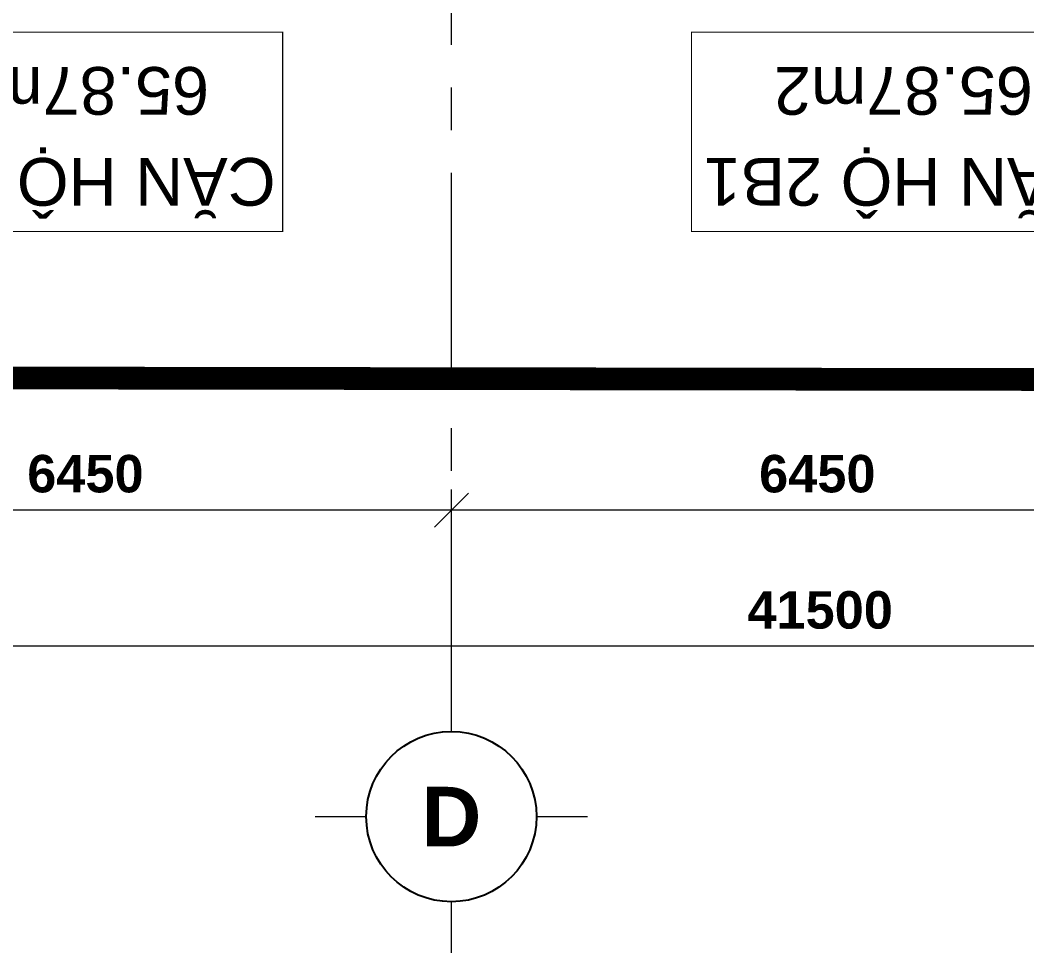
# Model space of a CAD drawing. Header units: millimetres. Extents: x -100356 to 314685, y 446 to 1273965.
# Drawn here: x 53941 to 62813, y 783084 to 791300 of the extents above; entities that cross this region are included whole.
import ezdxf
from ezdxf.enums import TextEntityAlignment as Align
from ezdxf.xclip import XClip

# ---------------------------------------------------------------- set-up
doc = ezdxf.new("R2010")
doc.units = ezdxf.units.MM
doc.header["$XCLIPFRAME"] = 2
doc.linetypes.add('20180221 BF$0$DASHDOT', pattern=[1, 0.5, -0.25, 0, -0.25])
doc.linetypes.add('CENTER', pattern=[2, 1.25, -0.25, 0.25, -0.25])
doc.layers.get('DEFPOINTS').update_dxf_attribs({"lineweight": 13})
doc.layers.add('20180221 BF$0$10', color=1, linetype='Continuous')
doc.layers.add('20180221 BF$0$TREE', color=99, linetype='Continuous')
for name, color, linetype, lineweight in [('20180221 BF$0$setback', 1, 'Continuous', 13), ('A.Concrete', 7, 'Continuous', 25), ('LDIM OUT', 250, 'Continuous', 13), ('LGI', 250, 'CENTER', 9), ('luoicot', 30, 'Continuous', 13), ('TEXT', 6, 'Continuous', 20)]:
    doc.layers.add(name, color=color, linetype=linetype, lineweight=lineweight)
doc.styles.add('ARIAL', font='Font - TrueType - Arial Bold.ttf')
doc.styles.add('VnArial', font='Font - TrueType - Arial.ttf')
doc.dimstyles.new('TL 150 OUT', dxfattribs={"dimscale": 150, "dimtxt": 2.2, "dimasz": 2, "dimexe": 1.2, "dimexo": 1.5, "dimgap": 1, "dimtad": 1, "dimdec": 0, "dimdsep": 46, "dimtxsty": 'ARIAL', "dimblk": 'OBLIQUE', "dimcen": 2, "dimdle": 1.2, "dimclrd": 256, "dimclre": 256, "dimclrt": 4, "dimaunit": 1, "dimadec": 0, "dimazin": 0, "dimtfac": 1, "dimtdec": 0, "dimtix": 1, "dimtmove": 2, "dimatfit": 3, "dimfxl": 1, "dimtolj": 1, "dimtzin": 0, "dimarcsym": 0})

# ---------------------------------------------------------------- blocks, each defined once
blk = doc.blocks.new('2B1 - 66.08')
at = {"layer": 'TEXT', "const_width": 10}
blk.add_lwpolyline([(-3656.1, 1756.4), (0, 1756.4), (0, 0), (-3656.1, 0)], close=True, dxfattribs=at)
at = {"layer": 'TEXT', "style": 'VnArial'}
for s, p in [('65.87m2', (-646.9, 1448.6, 0)), ('CĂN HỘ 2B1', (-61, 647.5, 0))]:
    blk.add_text(s, height=420, rotation=180, dxfattribs=at).set_placement(p)
blk = doc.blocks.new('_Oblique')
at = {"color": 0, "linetype": 'ByBlock', "lineweight": -2}
blk.add_line((-0.5, -0.5), (0.5, 0.5), dxfattribs=at)
blk = doc.blocks.new('*D503')
at = {"layer": 'DEFPOINTS', "color": 0, "ltscale": 1000, "transparency": 16777216}
for p in [(-31950, 49084), (-25500, 49084), (-25500, 47584)]:
    blk.add_point(p, dxfattribs=at)
at = {"layer": 'LDIM OUT', "lineweight": -2, "ltscale": 1000, "transparency": 16777216}
for p, q in [((-31950, 48859), (-31950, 47404)), ((-25500, 48859), (-25500, 47404)), ((-32130, 47584), (-25320, 47584))]:
    blk.add_line(p, q, dxfattribs=at)
at = {"layer": 'LDIM OUT', "lineweight": -2, "ltscale": 1000, "transparency": 16777216, "xscale": 300, "yscale": 300, "zscale": 300, "rotation": 180}
blk.add_blockref('_Oblique', (-31950, 47584), dxfattribs=at)
at = {"layer": 'LDIM OUT', "lineweight": -2, "ltscale": 1000, "transparency": 16777216, "xscale": 300, "yscale": 300, "zscale": 300}
blk.add_blockref('_Oblique', (-25500, 47584), dxfattribs=at)
at = {"layer": 'LDIM OUT', "color": 4, "ltscale": 1000, "transparency": 16777216, "insert": (-28725, 47265.5), "char_height": 330, "attachment_point": 5, "rotation": 180, "style": 'ARIAL'}
blk.add_mtext('\\A1;6450', dxfattribs=at)
blk = doc.blocks.new('*D504')
at = {"layer": 'DEFPOINTS', "color": 0, "ltscale": 1000, "transparency": 16777216}
for p in [(-25500, 49084), (-19050, 49084), (-19050, 47584)]:
    blk.add_point(p, dxfattribs=at)
at = {"layer": 'LDIM OUT', "lineweight": -2, "ltscale": 1000, "transparency": 16777216}
for p, q in [((-25500, 48859), (-25500, 47404)), ((-19050, 48859), (-19050, 47404)), ((-25680, 47584), (-18870, 47584))]:
    blk.add_line(p, q, dxfattribs=at)
at = {"layer": 'LDIM OUT', "lineweight": -2, "ltscale": 1000, "transparency": 16777216, "xscale": 300, "yscale": 300, "zscale": 300, "rotation": 180}
blk.add_blockref('_Oblique', (-25500, 47584), dxfattribs=at)
at = {"layer": 'LDIM OUT', "lineweight": -2, "ltscale": 1000, "transparency": 16777216, "xscale": 300, "yscale": 300, "zscale": 300}
blk.add_blockref('_Oblique', (-19050, 47584), dxfattribs=at)
at = {"layer": 'LDIM OUT', "color": 4, "ltscale": 1000, "transparency": 16777216, "insert": (-22275, 47265.5), "char_height": 330, "attachment_point": 5, "rotation": 180, "style": 'ARIAL'}
blk.add_mtext('\\A1;6450', dxfattribs=at)
blk = doc.blocks.new('BLOCK TRUC')
for p, q in [((0, 500), (0, 800)), ((500, 0), (800, 0)), ((-800, 0), (-500, 0)), ((0, -800), (0, -500))]:
    blk.add_line(p, q)
at = {"lineweight": 25}
blk.add_circle((0, 0), 500, dxfattribs=at)
at = {"style": 'ARIAL'}
blk.add_attdef('1-2', text='', height=350, rotation=0.00001, dxfattribs=at).set_placement((0, 0), align=Align.MIDDLE_CENTER)
blk = doc.blocks.new('*D508')
at = {"layer": 'DEFPOINTS', "color": 0, "ltscale": 1000, "transparency": 16777216}
for p in [(-49500, 49084), (-8000, 48784), (-8000, 47404)]:
    blk.add_point(p, dxfattribs=at)
at = {"layer": 'LDIM OUT', "lineweight": -2, "ltscale": 1000, "transparency": 16777216}
for p, q in [((-8000, 47629), (-8000, 48964)), ((-49500, 48859), (-49500, 48604)), ((-49680, 48784), (-7820, 48784))]:
    blk.add_line(p, q, dxfattribs=at)
at = {"layer": 'LDIM OUT', "lineweight": -2, "ltscale": 1000, "transparency": 16777216, "xscale": 300, "yscale": 300, "zscale": 300, "rotation": 180}
blk.add_blockref('_Oblique', (-49500, 48784), dxfattribs=at)
at = {"layer": 'LDIM OUT', "lineweight": -2, "ltscale": 1000, "transparency": 16777216, "xscale": 300, "yscale": 300, "zscale": 300}
blk.add_blockref('_Oblique', (-8000, 48784), dxfattribs=at)
at = {"layer": 'LDIM OUT', "color": 4, "ltscale": 1000, "transparency": 16777216, "insert": (-28750, 48465.5), "char_height": 330, "attachment_point": 5, "rotation": 180, "style": 'ARIAL'}
blk.add_mtext('\\A1;41500', dxfattribs=at)
blk = doc.blocks.new('20180221 BF$0$hientrang')
at = {"layer": '20180221 BF$0$10', "color": 1, "linetype": 'Continuous'}
blk.add_line((-113703.7, 94445.2, 0), (-110539.5, 43326, 0), dxfattribs=at)
at = {"layer": '20180221 BF$0$10', "color": 1}
blk.add_line((-113703.7, 94445.2, 0), (-110539.5, 43326, 0), dxfattribs=at)
at = {"layer": '20180221 BF$0$setback', "color": 1, "linetype": '20180221 BF$0$DASHDOT', "ltscale": 200, "const_width": 200, "elevation": 0}
blk.add_lwpolyline([(-64686.9, 107633), (-71608.4, 106511.8), (-73129, 105983.7), (-73129.8, 105413.7), (-77140.5, 104868.8), (-77250, 105248.9), (-77680, 105219.5), (-77899.9, 105349.7), (-82200.2, 105085.2), (-86230.4, 104910.3), (-87270.4, 104901.6), (-90120.5, 104815.3), (-91714, 102077.3), (-92674.1, 102048.5), (-92311.9, 95898), (-95312.1, 95701.8), (-99272.5, 95416.9), (-103262.7, 95231.9), (-108843.4, 94729), (-111843.5, 94612.8), (-113703.7, 94445.2), (-110539.5, 43326), (-98301.2, 45605.8), (-91529.8, 9755.7)], dxfattribs=at)
blk = doc.blocks.new('X-GRID')
at = {"layer": 'LGI', "ltscale": 1500}
blk.add_line((-25500, 49486.8), (-25500, -7272.6), dxfattribs=at)
at = {"xscale": 1.5, "yscale": 1.5, "zscale": 1.5, "rotation": 180}
blk.add_blockref('BLOCK TRUC', (-25500, 50284), dxfattribs=at).add_auto_attribs({'1-2': 'D'})
at = {"layer": 'LDIM OUT', "ltscale": 1000}
for base, p1, p2, picture, middle in [((-8000, 48784), (-49500, 49084), (-8000, 47404), '*D508', (-28750, 48465.5)), ((-25500, 47584), (-31950, 49084), (-25500, 49084), '*D503', (-28725, 47265.5)), ((-19050, 47584), (-25500, 49084), (-19050, 49084), '*D504', (-22275, 47265.5))]:
    dim = blk.add_linear_dim(base=base, p1=p1, p2=p2, dimstyle='TL 150 OUT', override={"dimtad": 4}, dxfattribs=at)
    dim.commit()
    dim.dimension.update_dxf_attribs({"geometry": picture, "text_midpoint": middle})
blk = doc.blocks.new('A$C60262ED2')
at = {"rotation": 180}
blk.add_blockref('X-GRID', (7408.8, 51484, 0), dxfattribs=at)
blk = doc.blocks.new('column')
at = {"layer": 'luoicot', "ltscale": 0.5}
blk.add_blockref('A$C60262ED2', (-47108.6, -40383.9, 0), dxfattribs=at)

msp = doc.modelspace()

# ---------------------------------------------------------------- block references
at = {"layer": '20180221 BF$0$TREE'}
ref = msp.add_blockref('20180221 BF$0$hientrang', (137502.3, 895676.4, 0), dxfattribs=dict(at, rotation=86.37342821610302))
XClip(ref).set_block_clipping_path([(-133148.1755428242, 112075.9558377523), (-124131.7889780848, -30182.5877385634), (-23551.8986045148, -23807.8059542924), (-32568.2851692542, 118450.7376220233)])
at = {"layer": 'A.Concrete'}
msp.add_blockref('column', (71940.7, 823468.3, 0), dxfattribs=at)
at = {"layer": 'TEXT'}
for p in [(56254, 789438.5, 0), (63513.9, 789438.5, 0)]:
    msp.add_blockref('2B1 - 66.08', p, dxfattribs=at)

doc.saveas('drawing.dxf')
